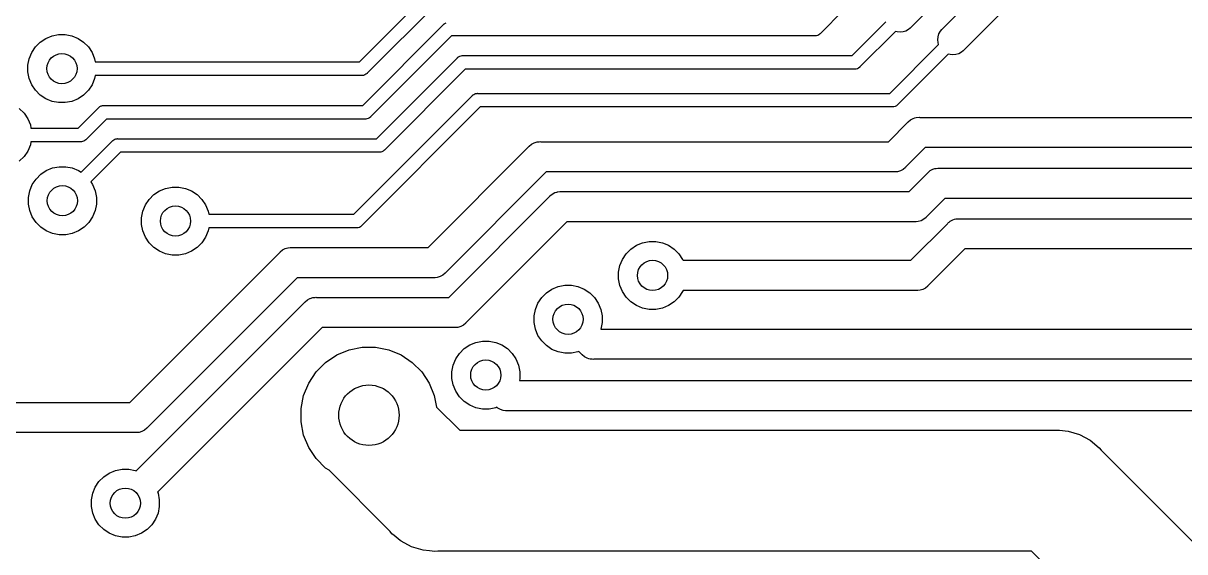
# Model space of a CAD drawing. Extents: x 1 to 84, y 1 to 137.
# Drawn here: x 46.94 to 54.64, y 26.26 to 29.76 of the extents above; entities that cross this region are included whole.
import ezdxf

# ---------------------------------------------------------------- set-up
doc = ezdxf.new("R2010")
doc.units = 0
doc.layers.add('BLACK', color=7, linetype='CONTINUOUS')

msp = doc.modelspace()

# ---------------------------------------------------------------- linework, layer by layer
at = {"layer": 'BLACK', "linetype": 'CONTINUOUS'}
for p, q in [((54.1872, 31.0958), (52.8172, 29.7258)), ((53.0258, 29.7172), (54.35, 31.0414)), ((54.5172, 30.9258), (53.1672, 29.5758)), ((49.1676, 29.5035), (49.6344, 29.9703)), ((49.6864, 29.895), (49.2196, 29.4282)), ((52.377, 29.8467), (52.2201, 29.6898)), ((49.1902, 29.215), (49.7255, 29.7503)), ((49.7255, 29.7503), (49.7269, 29.752)), ((49.7269, 29.752), (49.7286, 29.7534)), ((49.7286, 29.7534), (49.7301, 29.7547)), ((49.7286, 29.7534), (49.7286, 29.7534)), ((49.7301, 29.7547), (49.7337, 29.7576)), ((49.7337, 29.7576), (49.7416, 29.7618)), ((52.4314, 29.545), (52.655, 29.7687)), ((52.7187, 29.705), (52.4834, 29.4697)), ((52.7304, 29.7014), (52.7187, 29.705)), ((52.7885, 29.7072), (52.7696, 29.7014)), ((52.8058, 29.7165), (52.7885, 29.7072)), ((52.8172, 29.7258), (52.8058, 29.7165)), ((53.0072, 29.6885), (53.0165, 29.7058)), ((53.0165, 29.7058), (53.0258, 29.7172)), ((47.0224, 29.6019), (47.0537, 29.6332)), ((47.0537, 29.6332), (47.0906, 29.6579)), ((47.0906, 29.6579), (47.1315, 29.6748)), ((47.1315, 29.6748), (47.175, 29.6835)), ((47.175, 29.6835), (47.2193, 29.6835)), ((47.2193, 29.6835), (47.2628, 29.6748)), ((47.2628, 29.6748), (47.3037, 29.6579)), ((47.3037, 29.6579), (47.3406, 29.6332)), ((47.3406, 29.6332), (47.3719, 29.6019)), ((49.7775, 29.675), (49.2422, 29.1398)), ((52.1845, 29.675), (49.7775, 29.675)), ((52.1867, 29.6748), (52.1845, 29.675)), ((52.1889, 29.675), (52.1867, 29.6748)), ((52.1955, 29.6757), (52.1889, 29.675)), ((52.1889, 29.675), (52.1889, 29.675)), ((52.204, 29.6782), (52.1955, 29.6757)), ((52.2118, 29.6824), (52.204, 29.6782)), ((52.2187, 29.688), (52.2118, 29.6824)), ((52.2201, 29.6898), (52.2187, 29.688)), ((52.75, 29.6995), (52.7304, 29.7014)), ((52.7696, 29.7014), (52.75, 29.6995)), ((52.9995, 29.65), (53.0014, 29.6696)), ((53.0014, 29.6304), (52.9995, 29.65)), ((53.0014, 29.6696), (53.0072, 29.6885)), ((53.005, 29.6187), (53.0014, 29.6304)), ((46.9808, 29.5241), (46.9977, 29.5651)), ((46.9977, 29.5651), (47.0224, 29.6019)), ((47.3719, 29.6019), (47.3965, 29.5651)), ((47.3965, 29.5651), (47.4135, 29.5241)), ((52.6814, 29.295), (53.005, 29.6187)), ((53.0687, 29.555), (52.7334, 29.2197)), ((53.0804, 29.5514), (53.0687, 29.555)), ((53.1, 29.5495), (53.0804, 29.5514)), ((53.1196, 29.5514), (53.1, 29.5495)), ((53.1385, 29.5572), (53.1196, 29.5514)), ((53.1558, 29.5665), (53.1385, 29.5572)), ((53.1672, 29.5758), (53.1558, 29.5665)), ((46.9721, 29.4806), (46.9808, 29.5241)), ((46.9721, 29.4363), (46.9721, 29.4806)), ((47.4135, 29.5241), (47.4176, 29.5035)), ((47.4176, 29.5035), (49.1676, 29.5035)), ((49.2814, 28.995), (49.8166, 29.5303)), ((49.8166, 29.5303), (49.818, 29.532)), ((49.818, 29.532), (49.8197, 29.5334)), ((49.8197, 29.5334), (49.8221, 29.5353)), ((49.8197, 29.5334), (49.8197, 29.5334)), ((49.8221, 29.5353), (49.8249, 29.5376)), ((49.8249, 29.5376), (49.8327, 29.5418)), ((49.8327, 29.5418), (49.8412, 29.5443)), ((49.8412, 29.5443), (49.8478, 29.545)), ((49.8478, 29.545), (49.85, 29.5452)), ((49.8478, 29.545), (49.8478, 29.545)), ((49.85, 29.5452), (49.8522, 29.545)), ((49.8522, 29.545), (52.4314, 29.545)), ((46.9808, 29.3928), (46.9721, 29.4363)), ((47.4176, 29.4135), (47.4135, 29.3928)), ((49.184, 29.4135), (47.4176, 29.4135)), ((49.1862, 29.4133), (49.184, 29.4135)), ((49.1884, 29.4135), (49.1862, 29.4133)), ((49.195, 29.4141), (49.1884, 29.4135)), ((49.1884, 29.4135), (49.1884, 29.4135)), ((49.2035, 29.4167), (49.195, 29.4141)), ((49.2113, 29.4209), (49.2035, 29.4167)), ((49.2182, 29.4265), (49.2113, 29.4209)), ((49.2196, 29.4282), (49.2182, 29.4265)), ((49.8686, 29.455), (49.3334, 28.9197)), ((52.4478, 29.455), (49.8686, 29.455)), ((52.45, 29.4548), (52.4478, 29.455)), ((52.4522, 29.455), (52.45, 29.4548)), ((52.4588, 29.4557), (52.4522, 29.455)), ((52.4522, 29.455), (52.4522, 29.455)), ((52.4673, 29.4582), (52.4588, 29.4557)), ((52.4751, 29.4624), (52.4673, 29.4582)), ((52.482, 29.468), (52.4751, 29.4624)), ((52.4834, 29.4697), (52.482, 29.468)), ((46.9977, 29.3519), (46.9808, 29.3928)), ((47.0224, 29.315), (46.9977, 29.3519)), ((47.3965, 29.3519), (47.3719, 29.315)), ((47.4135, 29.3928), (47.3965, 29.3519)), ((47.0537, 29.2837), (47.0224, 29.315)), ((47.0906, 29.2591), (47.0537, 29.2837)), ((47.1315, 29.2421), (47.0906, 29.2591)), ((47.175, 29.2335), (47.1315, 29.2421)), ((47.2628, 29.2421), (47.2193, 29.2335)), ((47.3037, 29.2591), (47.2628, 29.2421)), ((47.3406, 29.2837), (47.3037, 29.2591)), ((47.3719, 29.315), (47.3406, 29.2837)), ((49.1314, 28.495), (49.9166, 29.2803)), ((49.9166, 29.2803), (49.918, 29.282)), ((49.918, 29.282), (49.9249, 29.2876)), ((49.9249, 29.2876), (49.9327, 29.2918)), ((49.9327, 29.2918), (49.9364, 29.2929)), ((49.9364, 29.2929), (49.9412, 29.2943)), ((49.9412, 29.2943), (49.9419, 29.2944)), ((49.9419, 29.2944), (49.9478, 29.295)), ((49.9478, 29.295), (49.95, 29.2952)), ((49.9478, 29.295), (49.9478, 29.295)), ((49.95, 29.2952), (49.9522, 29.295)), ((49.9522, 29.295), (52.6814, 29.295)), ((46.9147, 29.1948), (46.9461, 29.1634)), ((47.2193, 29.2335), (47.175, 29.2335)), ((47.3056, 29.065), (47.4409, 29.2003)), ((47.4409, 29.2003), (47.4423, 29.202)), ((47.4423, 29.202), (47.444, 29.2034)), ((47.444, 29.2034), (47.4468, 29.2057)), ((47.444, 29.2034), (47.444, 29.2034)), ((47.4468, 29.2057), (47.4491, 29.2076)), ((47.4491, 29.2076), (47.457, 29.2118)), ((47.457, 29.2118), (47.4622, 29.2134)), ((47.4622, 29.2134), (47.4654, 29.2144)), ((47.4654, 29.2144), (47.467, 29.2145)), ((47.467, 29.2145), (47.4721, 29.215)), ((47.4721, 29.215), (47.4743, 29.2152)), ((47.4721, 29.215), (47.4721, 29.215)), ((47.4743, 29.2152), (47.4765, 29.215)), ((47.4765, 29.215), (49.1902, 29.215)), ((49.9686, 29.205), (49.1834, 28.4197)), ((52.6978, 29.205), (49.9686, 29.205)), ((52.7, 29.2048), (52.6978, 29.205)), ((52.7022, 29.205), (52.7, 29.2048)), ((52.7088, 29.2057), (52.7022, 29.205)), ((52.7022, 29.205), (52.7022, 29.205)), ((52.7173, 29.2082), (52.7088, 29.2057)), ((52.7251, 29.2124), (52.7173, 29.2082)), ((52.732, 29.218), (52.7251, 29.2124)), ((52.7334, 29.2197), (52.732, 29.218)), ((46.9461, 29.1634), (46.9707, 29.1266)), ((46.9707, 29.1266), (46.9877, 29.0856)), ((47.4929, 29.125), (47.3576, 28.9898)), ((49.2067, 29.125), (47.4929, 29.125)), ((49.2089, 29.1248), (49.2067, 29.125)), ((49.2111, 29.125), (49.2089, 29.1248)), ((49.2177, 29.1257), (49.2111, 29.125)), ((49.2111, 29.125), (49.2111, 29.125)), ((49.2262, 29.1282), (49.2177, 29.1257)), ((49.234, 29.1324), (49.2262, 29.1282)), ((49.2408, 29.138), (49.234, 29.1324)), ((49.2422, 29.1398), (49.2408, 29.138)), ((52.6725, 28.975), (52.8008, 29.1033)), ((52.8008, 29.1033), (52.804, 29.1071)), ((52.804, 29.1071), (52.8192, 29.1196)), ((52.8192, 29.1196), (52.8366, 29.1289)), ((52.8366, 29.1289), (52.8481, 29.1324)), ((52.8481, 29.1324), (52.8554, 29.1346)), ((52.8554, 29.1346), (52.875, 29.1366)), ((52.875, 29.1366), (52.8799, 29.1361)), ((52.8799, 29.1361), (56.3572, 29.1361)), ((46.9877, 29.0856), (46.9918, 29.065)), ((46.9918, 29.065), (47.3056, 29.065)), ((46.9877, 28.9544), (46.9707, 28.9134)), ((46.9918, 28.975), (46.9877, 28.9544)), ((47.3221, 28.975), (46.9918, 28.975)), ((47.3243, 28.9748), (47.3221, 28.975)), ((47.3241, 28.7723), (47.532, 28.9803)), ((47.3265, 28.975), (47.3243, 28.9748)), ((47.3331, 28.9757), (47.3265, 28.975)), ((47.3265, 28.975), (47.3265, 28.975)), ((47.3416, 28.9782), (47.3331, 28.9757)), ((47.3494, 28.9824), (47.3416, 28.9782)), ((47.3562, 28.988), (47.3494, 28.9824)), ((47.3576, 28.9898), (47.3562, 28.988)), ((47.532, 28.9803), (47.5334, 28.982)), ((47.5334, 28.982), (47.5403, 28.9876)), ((47.5403, 28.9876), (47.5481, 28.9918)), ((47.5481, 28.9918), (47.5536, 28.9934)), ((47.5536, 28.9934), (47.5566, 28.9943)), ((47.5566, 28.9943), (47.5573, 28.9944)), ((47.5573, 28.9944), (47.5632, 28.995)), ((47.5632, 28.995), (47.5654, 28.9952)), ((47.5632, 28.995), (47.5632, 28.995)), ((47.5654, 28.9952), (47.5676, 28.995)), ((47.5676, 28.995), (49.2814, 28.995)), ((49.6225, 28.275), (50.2897, 28.9422)), ((50.2897, 28.9422), (50.2929, 28.946)), ((50.2929, 28.946), (50.3081, 28.9585)), ((50.3081, 28.9585), (50.3255, 28.9678)), ((50.3255, 28.9678), (50.3386, 28.9718)), ((50.3386, 28.9718), (50.3443, 28.9735)), ((50.3443, 28.9735), (50.3463, 28.9737)), ((50.3463, 28.9737), (50.359, 28.975)), ((50.359, 28.975), (50.3639, 28.9755)), ((50.359, 28.975), (50.359, 28.975)), ((50.3639, 28.9755), (50.3688, 28.975)), ((50.3688, 28.975), (52.6725, 28.975)), ((52.9164, 28.9361), (52.7881, 28.8078)), ((56.3937, 28.9361), (52.9164, 28.9361)), ((46.9461, 28.8766), (46.9147, 28.8453)), ((46.9707, 28.9134), (46.9461, 28.8766)), ((47.584, 28.905), (47.3877, 28.7087)), ((49.2978, 28.905), (47.584, 28.905)), ((49.3, 28.9048), (49.2978, 28.905)), ((49.3022, 28.905), (49.3, 28.9048)), ((49.3088, 28.9057), (49.3022, 28.905)), ((49.3022, 28.905), (49.3022, 28.905)), ((49.3173, 28.9082), (49.3088, 28.9057)), ((49.3251, 28.9124), (49.3173, 28.9082)), ((49.332, 28.918), (49.3251, 28.9124)), ((49.3334, 28.9197), (49.332, 28.918)), ((47.0566, 28.7594), (47.0934, 28.784)), ((47.0934, 28.784), (47.1344, 28.801)), ((47.1344, 28.801), (47.1778, 28.8096)), ((47.1778, 28.8096), (47.2222, 28.8096)), ((47.2222, 28.8096), (47.2656, 28.801)), ((47.2656, 28.801), (47.3066, 28.784)), ((47.3066, 28.784), (47.3241, 28.7723)), ((52.7524, 28.7822), (52.7335, 28.7764)), ((52.7697, 28.7914), (52.7524, 28.7822)), ((52.785, 28.8039), (52.7697, 28.7914)), ((52.7881, 28.8078), (52.785, 28.8039)), ((52.9346, 28.7711), (52.9498, 28.7835)), ((52.9498, 28.7835), (52.9672, 28.7928)), ((52.9672, 28.7928), (52.9803, 28.7968)), ((52.9803, 28.7968), (52.986, 28.7986)), ((52.986, 28.7986), (52.988, 28.7987)), ((52.988, 28.7987), (53.0007, 28.8)), ((53.0007, 28.8), (53.0056, 28.8005)), ((53.0007, 28.8), (53.0007, 28.8)), ((53.0056, 28.8005), (53.0105, 28.8)), ((53.0105, 28.8), (57.5961, 28.8)), ((47.0006, 28.6912), (47.0252, 28.728)), ((47.0252, 28.728), (47.0566, 28.7594)), ((47.3877, 28.7087), (47.3994, 28.6912)), ((50.4053, 28.775), (49.7381, 28.1077)), ((52.709, 28.775), (50.4053, 28.775)), ((52.7139, 28.7745), (52.709, 28.775)), ((52.7188, 28.775), (52.7139, 28.7745)), ((52.7335, 28.7764), (52.7188, 28.775)), ((52.7188, 28.775), (52.7188, 28.775)), ((52.8092, 28.645), (52.9315, 28.7672)), ((52.9315, 28.7672), (52.9346, 28.7711)), ((46.975, 28.6068), (46.9836, 28.6502)), ((46.9836, 28.6502), (47.0006, 28.6912)), ((47.3994, 28.6912), (47.4164, 28.6502)), ((47.4164, 28.6502), (47.425, 28.6068)), ((47.8056, 28.6248), (47.8425, 28.6494)), ((47.8425, 28.6494), (47.8834, 28.6663)), ((47.8834, 28.6663), (47.9269, 28.675)), ((47.9269, 28.675), (47.9712, 28.675)), ((47.9712, 28.675), (48.0147, 28.6663)), ((48.0147, 28.6663), (48.0557, 28.6494)), ((48.0557, 28.6494), (48.0925, 28.6248)), ((50.4296, 28.616), (50.4448, 28.6285)), ((50.4448, 28.6285), (50.4622, 28.6378)), ((50.4622, 28.6378), (50.4753, 28.6418)), ((50.4753, 28.6418), (50.481, 28.6435)), ((50.481, 28.6435), (50.483, 28.6437)), ((50.483, 28.6437), (50.4957, 28.645)), ((50.4957, 28.645), (50.5006, 28.6455)), ((50.4957, 28.645), (50.4957, 28.645)), ((50.5006, 28.6455), (50.5055, 28.645)), ((50.5055, 28.645), (52.8092, 28.645)), ((46.975, 28.5624), (46.975, 28.6068)), ((46.9836, 28.519), (46.975, 28.5624)), ((47.425, 28.5624), (47.4164, 28.519)), ((47.425, 28.6068), (47.425, 28.5624)), ((47.7327, 28.5156), (47.7497, 28.5566)), ((47.7497, 28.5566), (47.7743, 28.5934)), ((47.7743, 28.5934), (47.8056, 28.6248)), ((48.0925, 28.6248), (48.1238, 28.5934)), ((48.1238, 28.5934), (48.1485, 28.5566)), ((48.1485, 28.5566), (48.1654, 28.5156)), ((49.7592, 27.945), (50.4264, 28.6122)), ((50.4264, 28.6122), (50.4296, 28.616)), ((53.0471, 28.6), (52.9248, 28.4777)), ((57.6326, 28.6), (53.0471, 28.6)), ((47.0006, 28.478), (46.9836, 28.519)), ((47.0252, 28.4412), (47.0006, 28.478)), ((47.3994, 28.478), (47.3748, 28.4412)), ((47.4164, 28.519), (47.3994, 28.478)), ((47.7241, 28.4722), (47.7327, 28.5156)), ((47.7241, 28.4278), (47.7241, 28.4722)), ((48.1654, 28.5156), (48.1695, 28.495)), ((48.1695, 28.495), (49.1314, 28.495)), ((52.9217, 28.4739), (52.9064, 28.4614)), ((52.9248, 28.4777), (52.9217, 28.4739)), ((47.0566, 28.4098), (47.0252, 28.4412)), ((47.0934, 28.3852), (47.0566, 28.4098)), ((47.3434, 28.4098), (47.3066, 28.3852)), ((47.3748, 28.4412), (47.3434, 28.4098)), ((47.7327, 28.3844), (47.7241, 28.4278)), ((48.1695, 28.405), (48.1654, 28.3844)), ((49.1478, 28.405), (48.1695, 28.405)), ((49.15, 28.4048), (49.1478, 28.405)), ((49.1522, 28.405), (49.15, 28.4048)), ((49.1588, 28.4056), (49.1522, 28.405)), ((49.1522, 28.405), (49.1522, 28.405)), ((49.1673, 28.4082), (49.1588, 28.4056)), ((49.1751, 28.4124), (49.1673, 28.4082)), ((49.182, 28.418), (49.1751, 28.4124)), ((49.1834, 28.4197), (49.182, 28.418)), ((50.542, 28.445), (49.8748, 27.7777)), ((52.8457, 28.445), (50.542, 28.445)), ((52.8209, 28.19), (53.0632, 28.4323)), ((52.8506, 28.4445), (52.8457, 28.445)), ((52.8555, 28.445), (52.8506, 28.4445)), ((52.8702, 28.4464), (52.8555, 28.445)), ((52.8555, 28.445), (52.8555, 28.445)), ((52.8891, 28.4521), (52.8702, 28.4464)), ((52.9064, 28.4614), (52.8891, 28.4521)), ((53.0632, 28.4323), (53.0663, 28.4361)), ((53.0663, 28.4361), (53.0701, 28.4392)), ((53.0701, 28.4392), (53.0737, 28.4422)), ((53.0701, 28.4392), (53.0701, 28.4392)), ((53.0737, 28.4422), (53.0815, 28.4486)), ((53.0815, 28.4486), (53.0989, 28.4579)), ((53.0989, 28.4579), (53.1107, 28.4614)), ((53.1107, 28.4614), (53.1178, 28.4636)), ((53.1178, 28.4636), (53.1214, 28.4639)), ((53.1214, 28.4639), (53.1325, 28.465)), ((53.1325, 28.465), (53.1374, 28.4655)), ((53.1325, 28.465), (53.1325, 28.465)), ((53.1374, 28.4655), (53.1423, 28.465)), ((53.1423, 28.465), (60.1361, 28.465)), ((47.1344, 28.3683), (47.0934, 28.3852)), ((47.1778, 28.3596), (47.1344, 28.3683)), ((47.2222, 28.3596), (47.1778, 28.3596)), ((47.2656, 28.3683), (47.2222, 28.3596)), ((47.3066, 28.3852), (47.2656, 28.3683)), ((47.7497, 28.3434), (47.7327, 28.3844)), ((47.7743, 28.3066), (47.7497, 28.3434)), ((48.1485, 28.3434), (48.1238, 28.3066)), ((48.1654, 28.3844), (48.1485, 28.3434)), ((47.6475, 27.25), (48.6397, 28.2422)), ((47.8056, 28.2752), (47.7743, 28.3066)), ((47.8425, 28.2506), (47.8056, 28.2752)), ((47.8834, 28.2336), (47.8425, 28.2506)), ((48.0557, 28.2506), (48.0147, 28.2336)), ((48.0925, 28.2752), (48.0557, 28.2506)), ((48.1238, 28.3066), (48.0925, 28.2752)), ((48.6397, 28.2422), (48.6429, 28.246)), ((48.6429, 28.246), (48.6581, 28.2585)), ((48.6581, 28.2585), (48.6755, 28.2678)), ((48.6755, 28.2678), (48.6756, 28.2678)), ((48.6756, 28.2678), (48.6943, 28.2735)), ((48.6943, 28.2735), (48.6961, 28.2737)), ((48.6961, 28.2737), (48.709, 28.275)), ((48.709, 28.275), (48.7139, 28.2755)), ((48.709, 28.275), (48.709, 28.275)), ((48.7139, 28.2755), (48.7188, 28.275)), ((48.7188, 28.275), (49.6225, 28.275)), ((50.935, 28.2334), (50.9664, 28.2647)), ((50.9664, 28.2647), (51.0032, 28.2894)), ((51.0032, 28.2894), (51.0442, 28.3063)), ((51.0442, 28.3063), (51.0876, 28.315)), ((51.0876, 28.315), (51.132, 28.315)), ((51.132, 28.315), (51.1754, 28.3063)), ((51.1754, 28.3063), (51.2164, 28.2894)), ((51.2164, 28.2894), (51.2532, 28.2647)), ((51.2532, 28.2647), (51.2846, 28.2334)), ((53.1788, 28.265), (52.9365, 28.0227)), ((60.1726, 28.265), (53.1788, 28.265)), ((47.9269, 28.225), (47.8834, 28.2336)), ((47.9712, 28.225), (47.9269, 28.225)), ((48.0147, 28.2336), (47.9712, 28.225)), ((50.8935, 28.1556), (50.9104, 28.1965)), ((50.9104, 28.1965), (50.935, 28.2334)), ((51.2846, 28.2334), (51.3092, 28.1965)), ((51.3092, 28.1965), (51.3119, 28.19)), ((51.3119, 28.19), (52.8209, 28.19)), ((49.7197, 28.0914), (49.7024, 28.0821)), ((49.735, 28.1039), (49.7197, 28.0914)), ((49.7381, 28.1077), (49.735, 28.1039)), ((50.8848, 28.1121), (50.8935, 28.1556)), ((50.8848, 28.0678), (50.8848, 28.1121)), ((48.7553, 28.075), (47.7631, 27.0828)), ((49.659, 28.075), (48.7553, 28.075)), ((49.6639, 28.0745), (49.659, 28.075)), ((49.6688, 28.075), (49.6639, 28.0745)), ((49.6835, 28.0764), (49.6688, 28.075)), ((49.6688, 28.075), (49.6688, 28.075)), ((49.7024, 28.0821), (49.6835, 28.0764)), ((50.4434, 27.9994), (50.4844, 28.0164)), ((50.4844, 28.0164), (50.5278, 28.025)), ((50.5278, 28.025), (50.5722, 28.025)), ((50.5722, 28.025), (50.6156, 28.0164)), ((50.6156, 28.0164), (50.6566, 27.9994)), ((50.8935, 28.0243), (50.8848, 28.0678)), ((50.9104, 27.9834), (50.8935, 28.0243)), ((52.9334, 28.0189), (52.9181, 28.0064)), ((52.9365, 28.0227), (52.9334, 28.0189)), ((48.8234, 27.9285), (48.8383, 27.9365)), ((48.8383, 27.9365), (48.8408, 27.9378)), ((48.8408, 27.9378), (48.8597, 27.9435)), ((48.8597, 27.9435), (48.8627, 27.9438)), ((48.8627, 27.9438), (48.8744, 27.945)), ((48.8744, 27.945), (48.8793, 27.9455)), ((48.8744, 27.945), (48.8744, 27.945)), ((48.8793, 27.9455), (48.8842, 27.945)), ((48.8842, 27.945), (49.7592, 27.945)), ((50.3506, 27.9066), (50.3752, 27.9434)), ((50.3752, 27.9434), (50.4066, 27.9748)), ((50.4066, 27.9748), (50.4434, 27.9994)), ((50.6566, 27.9994), (50.6934, 27.9748)), ((50.6934, 27.9748), (50.7248, 27.9434)), ((50.7248, 27.9434), (50.7494, 27.9066)), ((50.935, 27.9465), (50.9104, 27.9834)), ((50.9664, 27.9152), (50.935, 27.9465)), ((51.2846, 27.9465), (51.2532, 27.9152)), ((51.3092, 27.9834), (51.2846, 27.9465)), ((51.3119, 27.99), (51.3092, 27.9834)), ((52.8574, 27.99), (51.3119, 27.99)), ((52.8623, 27.9895), (52.8574, 27.99)), ((52.8672, 27.99), (52.8623, 27.9895)), ((52.8819, 27.9914), (52.8672, 27.99)), ((52.8672, 27.99), (52.8672, 27.99)), ((52.9008, 27.9971), (52.8819, 27.9914)), ((52.9181, 28.0064), (52.9008, 27.9971)), ((47.6894, 26.7965), (48.8051, 27.9122)), ((48.8051, 27.9122), (48.8082, 27.916)), ((48.8082, 27.916), (48.8234, 27.9285)), ((50.325, 27.8222), (50.3336, 27.8656)), ((50.3336, 27.8656), (50.3506, 27.9066)), ((50.7494, 27.9066), (50.7664, 27.8656)), ((50.7664, 27.8656), (50.775, 27.8222)), ((51.0032, 27.8906), (50.9664, 27.9152)), ((51.0442, 27.8736), (51.0032, 27.8906)), ((51.0876, 27.865), (51.0442, 27.8736)), ((51.132, 27.865), (51.0876, 27.865)), ((51.1754, 27.8736), (51.132, 27.865)), ((51.2164, 27.8906), (51.1754, 27.8736)), ((51.2532, 27.9152), (51.2164, 27.8906)), ((50.325, 27.7778), (50.325, 27.8222)), ((50.775, 27.8222), (50.775, 27.7778)), ((48.9207, 27.745), (47.8308, 26.6551)), ((49.7957, 27.745), (48.9207, 27.745)), ((49.8006, 27.7445), (49.7957, 27.745)), ((49.8055, 27.745), (49.8006, 27.7445)), ((49.8202, 27.7464), (49.8055, 27.745)), ((49.8055, 27.745), (49.8055, 27.745)), ((49.8391, 27.7521), (49.8202, 27.7464)), ((49.8564, 27.7614), (49.8391, 27.7521)), ((49.8717, 27.7739), (49.8564, 27.7614)), ((49.8748, 27.7777), (49.8717, 27.7739)), ((50.3336, 27.7344), (50.325, 27.7778)), ((50.3506, 27.6934), (50.3336, 27.7344)), ((50.775, 27.7778), (50.7665, 27.735)), ((50.7665, 27.735), (57.9297, 27.735)), ((49.8614, 27.6054), (49.8983, 27.63)), ((49.8983, 27.63), (49.9392, 27.6469)), ((49.9392, 27.6469), (49.9827, 27.6556)), ((49.9827, 27.6556), (50.027, 27.6556)), ((50.027, 27.6556), (50.0705, 27.6469)), ((50.0705, 27.6469), (50.1114, 27.63)), ((50.1114, 27.63), (50.1483, 27.6054)), ((50.3752, 27.6566), (50.3506, 27.6934)), ((50.4066, 27.6252), (50.3752, 27.6566)), ((50.4434, 27.6006), (50.4066, 27.6252)), ((48.9441, 27.5145), (49.0178, 27.5637)), ((49.0178, 27.5637), (49.0997, 27.5977)), ((49.0997, 27.5977), (49.1867, 27.615)), ((49.1867, 27.615), (49.2753, 27.615)), ((49.2753, 27.615), (49.3623, 27.5977)), ((49.3623, 27.5977), (49.4442, 27.5637)), ((49.4442, 27.5637), (49.5179, 27.5145)), ((49.8055, 27.5372), (49.8301, 27.574)), ((49.8301, 27.574), (49.8614, 27.6054)), ((50.1483, 27.6054), (50.1796, 27.574)), ((50.1796, 27.574), (50.2043, 27.5372)), ((50.4844, 27.5836), (50.4434, 27.6006)), ((50.5278, 27.575), (50.4844, 27.5836)), ((50.5722, 27.575), (50.5278, 27.575)), ((50.6156, 27.5836), (50.5722, 27.575)), ((50.6222, 27.5864), (50.6156, 27.5836)), ((50.6409, 27.5677), (50.6222, 27.5864)), ((50.644, 27.5639), (50.6409, 27.5677)), ((50.6592, 27.5514), (50.644, 27.5639)), ((50.6766, 27.5421), (50.6592, 27.5514)), ((48.8815, 27.4518), (48.9441, 27.5145)), ((49.5179, 27.5145), (49.5805, 27.4518)), ((49.7799, 27.4528), (49.7885, 27.4962)), ((49.7885, 27.4962), (49.8055, 27.5372)), ((50.2043, 27.5372), (50.2212, 27.4962)), ((50.2212, 27.4962), (50.2299, 27.4528)), ((50.6867, 27.5391), (50.6766, 27.5421)), ((50.6954, 27.5364), (50.6867, 27.5391)), ((50.6991, 27.5361), (50.6954, 27.5364)), ((50.7101, 27.535), (50.6991, 27.5361)), ((50.715, 27.5345), (50.7101, 27.535)), ((50.7101, 27.535), (50.7101, 27.535)), ((50.7199, 27.535), (50.715, 27.5345)), ((57.9662, 27.535), (50.7199, 27.535)), ((48.8322, 27.3781), (48.8815, 27.4518)), ((49.5805, 27.4518), (49.6298, 27.3781)), ((49.7799, 27.4084), (49.7799, 27.4528)), ((49.7885, 27.365), (49.7799, 27.4084)), ((50.2299, 27.4084), (50.2272, 27.395)), ((50.2272, 27.395), (58.0564, 27.395)), ((50.2299, 27.4528), (50.2299, 27.4084)), ((48.7983, 27.2962), (48.8322, 27.3781)), ((49.6298, 27.3781), (49.6637, 27.2962)), ((49.8055, 27.324), (49.7885, 27.365)), ((49.8301, 27.2872), (49.8055, 27.324)), ((46.6941, 27.25), (47.6475, 27.25)), ((48.781, 27.2093), (48.7983, 27.2962)), ((49.6637, 27.2962), (49.679, 27.2193)), ((49.8614, 27.2558), (49.8301, 27.2872)), ((49.8983, 27.2312), (49.8614, 27.2558)), ((48.781, 27.1206), (48.781, 27.2093)), ((49.679, 27.2193), (49.8333, 27.065)), ((49.9392, 27.2142), (49.8983, 27.2312)), ((49.9827, 27.2056), (49.9392, 27.2142)), ((50.027, 27.2056), (49.9827, 27.2056)), ((50.0705, 27.2142), (50.027, 27.2056)), ((50.0776, 27.2172), (50.0705, 27.2142)), ((50.0846, 27.2114), (50.0776, 27.2172)), ((50.102, 27.2022), (50.0846, 27.2114)), ((50.1209, 27.1964), (50.102, 27.2022)), ((50.1356, 27.195), (50.1209, 27.1964)), ((50.1405, 27.1945), (50.1356, 27.195)), ((50.1356, 27.195), (50.1356, 27.195)), ((50.1454, 27.195), (50.1405, 27.1945)), ((58.093, 27.195), (50.1454, 27.195)), ((48.7983, 27.0337), (48.781, 27.1206)), ((47.684, 27.05), (46.7307, 27.05)), ((47.6889, 27.0495), (47.684, 27.05)), ((47.6938, 27.05), (47.6889, 27.0495)), ((47.7085, 27.0514), (47.6938, 27.05)), ((47.6938, 27.05), (47.6938, 27.05)), ((47.7274, 27.0572), (47.7085, 27.0514)), ((47.7447, 27.0665), (47.7274, 27.0572)), ((47.76, 27.0789), (47.7447, 27.0665)), ((47.7631, 27.0828), (47.76, 27.0789)), ((48.8322, 26.9518), (48.7983, 27.0337)), ((49.8333, 27.065), (53.7654, 27.065)), ((53.7654, 27.065), (53.785, 27.0669)), ((53.785, 27.0669), (53.8047, 27.065)), ((53.8047, 27.065), (53.8047, 27.065)), ((53.8047, 27.065), (53.8634, 27.0592)), ((53.8634, 27.0592), (53.9388, 27.0363)), ((53.9388, 27.0363), (54.0083, 26.9992)), ((48.8815, 26.8781), (48.8322, 26.9518)), ((54.0083, 26.9992), (54.0692, 26.9492)), ((54.0692, 26.9492), (54.0817, 26.9339)), ((54.0817, 26.9339), (58.2689, 22.7467)), ((48.9441, 26.8154), (48.8815, 26.8781)), ((47.4737, 26.7576), (47.5106, 26.7822)), ((47.5106, 26.7822), (47.5515, 26.7992)), ((47.5515, 26.7992), (47.595, 26.8078)), ((47.595, 26.8078), (47.6393, 26.8078)), ((47.6393, 26.8078), (47.6828, 26.7992)), ((47.6828, 26.7992), (47.6894, 26.7965)), ((48.9663, 26.8006), (48.9441, 26.8154)), ((49.3709, 26.396), (48.9663, 26.8006)), ((47.4178, 26.6894), (47.4424, 26.7263)), ((47.4424, 26.7263), (47.4737, 26.7576)), ((47.3922, 26.605), (47.4008, 26.6485)), ((47.4008, 26.6485), (47.4178, 26.6894)), ((47.8308, 26.6551), (47.8335, 26.6485)), ((47.8335, 26.6485), (47.8421, 26.605)), ((47.3922, 26.5607), (47.3922, 26.605)), ((47.4008, 26.5172), (47.3922, 26.5607)), ((47.8421, 26.5607), (47.8335, 26.5172)), ((47.8421, 26.605), (47.8421, 26.5607)), ((47.4178, 26.4763), (47.4008, 26.5172)), ((47.4424, 26.4394), (47.4178, 26.4763)), ((47.8165, 26.4763), (47.7919, 26.4394)), ((47.8335, 26.5172), (47.8165, 26.4763)), ((47.4737, 26.4081), (47.4424, 26.4394)), ((47.5106, 26.3835), (47.4737, 26.4081)), ((47.7606, 26.4081), (47.7237, 26.3835)), ((47.7919, 26.4394), (47.7606, 26.4081)), ((49.3834, 26.3808), (49.3709, 26.396)), ((47.5515, 26.3665), (47.5106, 26.3835)), ((47.595, 26.3578), (47.5515, 26.3665)), ((47.6393, 26.3578), (47.595, 26.3578)), ((47.6828, 26.3665), (47.6393, 26.3578)), ((47.7237, 26.3835), (47.6828, 26.3665)), ((49.3987, 26.3683), (49.3834, 26.3808)), ((49.4381, 26.3359), (49.3987, 26.3683)), ((49.3987, 26.3683), (49.3987, 26.3683)), ((49.4443, 26.3308), (49.4381, 26.3359)), ((49.5138, 26.2936), (49.4443, 26.3308)), ((49.5892, 26.2708), (49.5138, 26.2936)), ((49.6331, 26.2664), (49.5892, 26.2708)), ((49.6676, 26.2631), (49.6331, 26.2664)), ((49.6873, 26.265), (49.6676, 26.2631)), ((53.6193, 26.265), (49.6873, 26.265)), ((57.6, 22.2843), (53.6193, 26.265))]:
    msp.add_line(p, q, dxfattribs=at)
at = {"layer": 'BLACK'}
for centre, radius in [((47.1971, 29.4585), 0.1), ((47.2, 28.5846), 0.1), ((47.9491, 28.45), 0.1), ((51.1098, 28.09), 0.1), ((50.55, 27.8), 0.1), ((50.0049, 27.4306), 0.1), ((49.231, 27.165), 0.2), ((47.6171, 26.5829), 0.1)]:
    msp.add_circle(centre, radius, dxfattribs=at)

doc.saveas('drawing.dxf')
